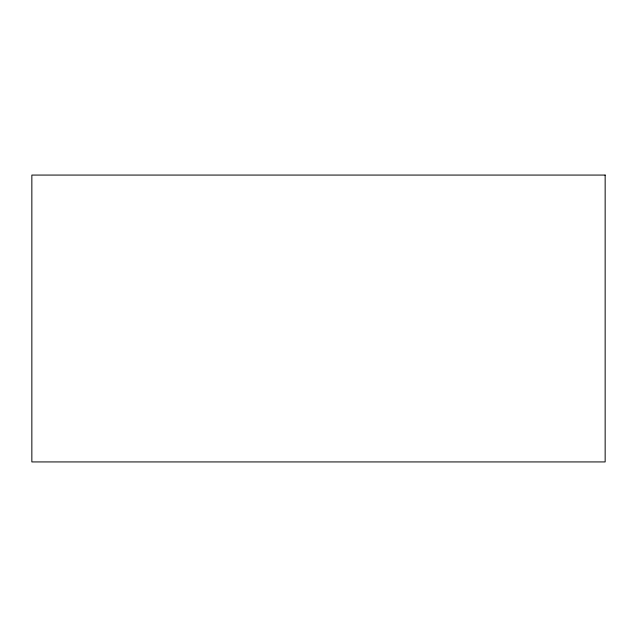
<?xml version="1.0" encoding="UTF-8"?>
<svg xmlns="http://www.w3.org/2000/svg" width="637" height="637" viewBox="0 0 637 637"><rect width="100%" height="100%" fill="white"/><g stroke="black" fill="none" stroke-linecap="round" stroke-linejoin="round"><path stroke-width="0.96" d="M605.15 175.071L31.85 175.071L31.85 461.929L605.15 461.929L605.15 175.071"/></g></svg>
